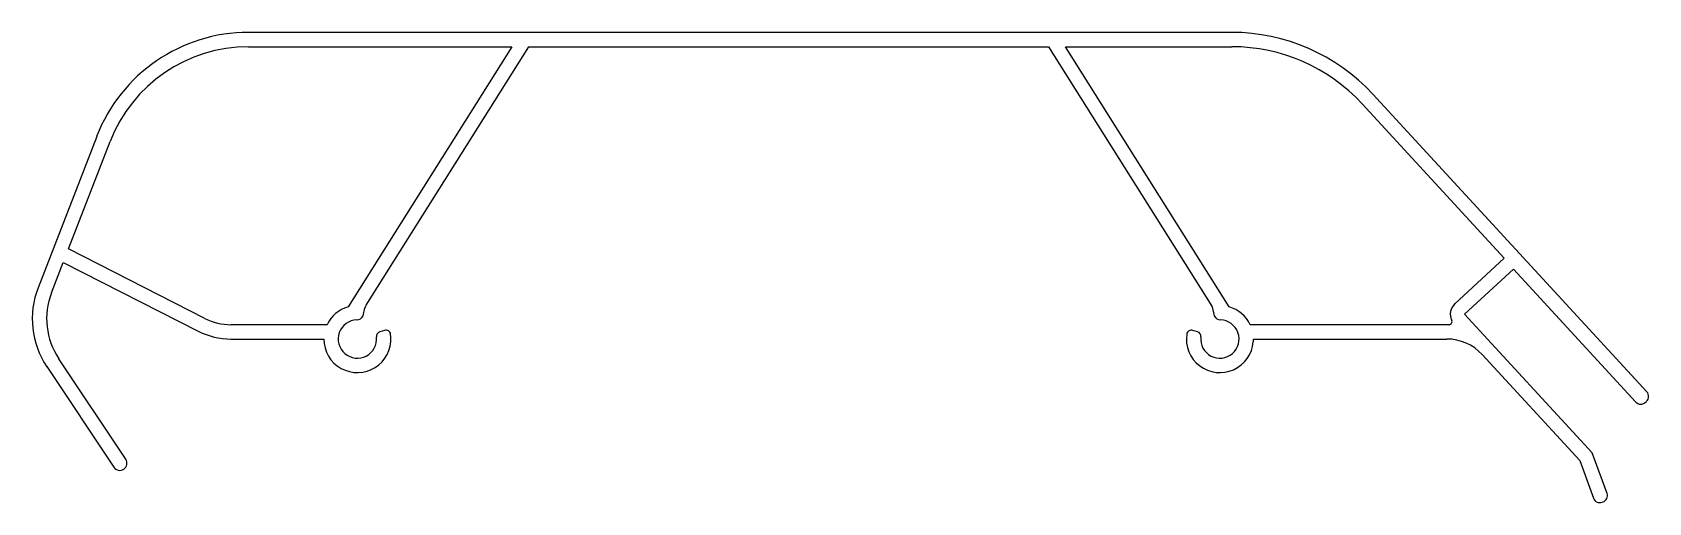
# Model space of a CAD drawing. Extents: x 2494 to 2663, y 1638 to 1687.
import ezdxf

# ---------------------------------------------------------------- set-up
doc = ezdxf.new("R2010")
doc.units = 0
doc.layers.get('0').update_dxf_attribs({"linetype": 'CONTINUOUS'})

msp = doc.modelspace()

# ---------------------------------------------------------------- linework, layer by layer
for p, q in [((2619, 1687.06), (2516.41, 1687.06)), ((2516.41, 1685.56), (2543.88, 1685.56)), ((2543.88, 1685.56), (2526.79, 1658.42)), ((2528.67, 1658.6), (2545.65, 1685.56)), ((2545.65, 1685.56), (2599.88, 1685.56)), ((2599.88, 1685.56), (2616.93, 1658.48)), ((2618.74, 1658.42), (2601.65, 1685.56)), ((2601.65, 1685.56), (2619, 1685.56)), ((2662.32, 1649.55), (2633.71, 1680.61)), ((2632.6, 1679.6), (2647.43, 1663.49)), ((2500.56, 1676.2), (2494.45, 1660.42)), ((2497.63, 1664.47), (2501.96, 1675.66)), ((2495.85, 1659.88), (2497.08, 1663.06)), ((2497.08, 1663.06), (2511.16, 1655.88)), ((2511.84, 1657.22), (2497.63, 1664.47)), ((2647.43, 1663.49), (2642.29, 1658.75)), ((2643.3, 1657.65), (2648.39, 1662.34)), ((2648.39, 1662.34), (2661.15, 1648.48)), ((2528.36, 1657.49), (2528.55, 1658.3)), ((2616.95, 1658.43), (2617.17, 1657.49)), ((2524.6, 1656.56), (2514.57, 1656.56)), ((2641.68, 1656.56), (2620.93, 1656.56)), ((2656.62, 1643.19), (2643.3, 1657.65)), ((2514.57, 1655.06), (2524.26, 1655.06)), ((2530.59, 1655.96), (2530.11, 1655.82)), ((2531.26, 1655.26), (2531.23, 1655.56)), ((2615.42, 1655.82), (2614.94, 1655.96)), ((2621.25, 1654.77), (2621.26, 1655.06)), ((2621.26, 1655.06), (2641.45, 1655.06)), ((2503.6, 1642.52), (2496.6, 1653.01)), ((2645.13, 1653.45), (2655.31, 1642.39)), ((2495.36, 1652.18), (2502.35, 1641.69)), ((2662.14, 1648.44), (2662.27, 1648.56)), ((2658.16, 1638.96), (2656.62, 1643.19)), ((2655.31, 1642.39), (2656.75, 1638.45)), ((2657.65, 1638.03), (2657.74, 1638.06))]:
    msp.add_line(p, q)
for centre, radius, start, end in [((2516.41, 1670.06), 17, 90, 158.8387), ((2619, 1667.06), 20, 42.6467, 90), ((2516.41, 1670.06), 15.5, 90, 158.8387), ((2619, 1667.06), 18.5, 42.6467, 90), ((2502.84, 1657.17), 9, 158.8387, 213.6901), ((2502.84, 1657.17), 7.5, 158.8387, 213.6901), ((2527.76, 1655.06), 3.5, 106.1997, 154.6209), ((2529.52, 1658.07), 0.995, 147.8, 166.8), ((2616.78, 1658.39), 0.181, 13.2, 32.197), ((2617.76, 1655.06), 3.5, 25.3791, 73.8003), ((2643.3, 1657.65), 1.5, 132.6467, 205.8416), ((2514.57, 1662.56), 6, 242.9719, 270), ((2527.76, 1655.06), 2, 91.6816, 6.3423), ((2527.68, 1657.8), 0.741, 271.6816, 335.3851), ((2617.76, 1655.06), 2, 173.6577, 88.3184), ((2617.85, 1657.8), 0.741, 204.6149, 268.3184), ((2641.68, 1656.86), 0.3, 270, 25.8416), ((2514.57, 1662.56), 7.5, 242.9719, 270), ((2527.76, 1655.06), 3.5, 179.9981, 3.2769), ((2530.25, 1655.34), 0.5, 106.8, 186.3423), ((2530.74, 1655.49), 0.5, 8.1001, 106.8), ((2617.76, 1655.06), 3.5, 171.8999, 355.1786), ((2614.79, 1655.49), 0.5, 73.2, 171.8999), ((2615.28, 1655.34), 0.5, 353.6577, 73.2), ((2641.45, 1650.06), 5, 42.6467, 90), ((2661.8, 1649.08), 0.7, 312.6467, 42.6467), ((2661.67, 1648.96), 0.7, 222.6467, 312.6467), ((2502.97, 1642.1), 0.75, 213.6901, 33.6901), ((2657.41, 1638.69), 0.7, 200, 290), ((2657.5, 1638.72), 0.7, 290, 20)]:
    msp.add_arc(centre, radius, start, end)

doc.saveas('drawing.dxf')
